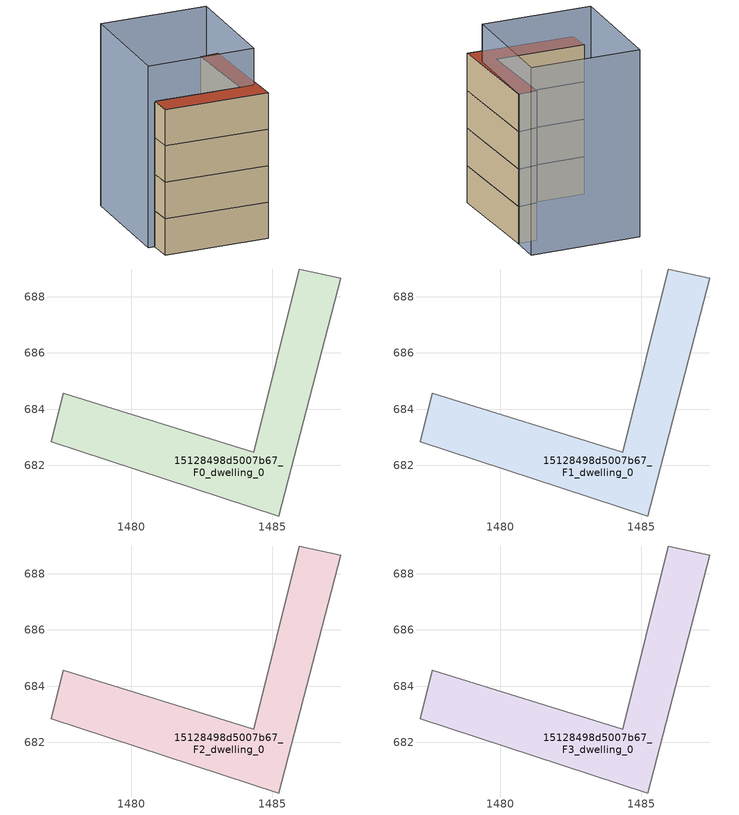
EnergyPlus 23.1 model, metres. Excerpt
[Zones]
15128498d5007b67_F0_dwelling_0
 floor ground (EU_floor_Construction): 1487.45,688.66 1485.24,680.2 1477.14,682.84 1477.57,684.57 1484.35,682.47 1485.97,688.98 z0
 wall adiabatic (EU_wall_Construction): 1485.24,680.2 1487.45,688.66 1485.97,688.98 1484.35,682.47 1477.57,684.57 1477.14,682.84 1485.24,680.2 z0:3
15128498d5007b67_F1_dwelling_0
 floor to 15128498d5007b67_F0_dwelling_0 (EU_floor_Construction): 1487.45,688.66 1485.24,680.2 1477.14,682.84 1477.57,684.57 1484.35,682.47 1485.97,688.98 z3
 wall adiabatic (EU_wall_Construction): 1485.24,680.2 1487.45,688.66 1485.97,688.98 1484.35,682.47 1477.57,684.57 1477.14,682.84 1485.24,680.2 z3:6
15128498d5007b67_F2_dwelling_0
 floor to 15128498d5007b67_F1_dwelling_0 (EU_floor_Construction): 1487.45,688.66 1485.24,680.2 1477.14,682.84 1477.57,684.57 1484.35,682.47 1485.97,688.98 z6
 wall adiabatic (EU_wall_Construction): 1485.24,680.2 1487.45,688.66 1485.97,688.98 1484.35,682.47 1477.57,684.57 1477.14,682.84 1485.24,680.2 z6:9
15128498d5007b67_F3_dwelling_0
 floor to 15128498d5007b67_F2_dwelling_0 (EU_floor_Construction): 1487.45,688.66 1485.24,680.2 1477.14,682.84 1477.57,684.57 1484.35,682.47 1485.97,688.98 z9
 wall adiabatic (EU_wall_Construction): 1485.24,680.2 1487.45,688.66 1485.97,688.98 1484.35,682.47 1477.57,684.57 1477.14,682.84 1485.24,680.2 z9:12
 roof outside (EU_roof_Construction): 1485.24,680.2 1487.45,688.66 1485.97,688.98 1484.35,682.47 1477.57,684.57 1477.14,682.84 z12
shading: 1485.44,682.14 1477.07,684.72 / 1477.07,684.72 1479.76,693.44 / 1479.76,693.44 1488.13,690.85 / 1488.13,690.85 1485.44,682.14 z0:15
[Building]
EU S2 Campaign: North Axis=0; Terrain=City; Solar Distribution=FullExterior
[Site:Location]
Bologna: Latitude=44.5; Longitude=11.25; Time Zone=1; Elevation=37
[SizingPeriod:WeatherFileDays]
AnnualSizingPeriod: Begin Month=1; Begin Day of Month=1; End Month=12; End Day of Month=31; Day of Week for Start Day=Monday; Use Weather File Daylight Saving Period=No; Use Weather File Rain and Snow Indicators=No
[MATERIAL]
EU_InternalMass_Material: Roughness=MediumRough; Thickness=0.1; Conductivity=1; Density=1800; Specific Heat=900; Thermal Absorptance=0.9; Solar Absorptance=0.7; Visible Absorptance=0.7
[MATERIAL:NOMASS] Roughness=MediumRough; Thermal Absorptance=0.9; Solar Absorptance=0.7; Visible Absorptance=0.7
Name | Thermal Resistance
EU_wall_NoMass | 0.937881
EU_roof_NoMass | 0.548572
EU_floor_NoMass | 0.71348
[CONSTRUCTION]
EU_wall_Construction: EU_wall_NoMass
EU_roof_Construction: EU_roof_NoMass
EU_floor_Construction: EU_floor_NoMass
EU_InternalMass_Construction: EU_InternalMass_Material
[ZONE] Type=1; Multiplier=1; Ceiling Height=autocalculate; Volume=77.1042; Floor Area=autocalculate; Part of Total Floor Area=Yes
15128498d5007b67_F0_dwelling_0; 15128498d5007b67_F1_dwelling_0; 15128498d5007b67_F2_dwelling_0; 15128498d5007b67_F3_dwelling_0
[INTERNALMASS] Construction=EU_InternalMass_Construction; Surface Area=25.7013
Name | Zone or ZoneList
15128498d5007b67_F0_dwelling_0_EU_InternalMass | 15128498d5007b67_F0_dwelling_0
15128498d5007b67_F1_dwelling_0_EU_InternalMass | 15128498d5007b67_F1_dwelling_0
15128498d5007b67_F2_dwelling_0_EU_InternalMass | 15128498d5007b67_F2_dwelling_0
15128498d5007b67_F3_dwelling_0_EU_InternalMass | 15128498d5007b67_F3_dwelling_0
[OTHEREQUIPMENT] Fuel Type=Electricity; Design Level Calculation Method=Watts/Area; Power per Zone Floor Area=1; Fraction Latent=0; Fraction Radiant=0; Fraction Lost=0; Carbon Dioxide Generation Rate=0; EndUse Subcategory=EU_Step8_InternalGains
Name | Zone or ZoneList or Space or SpaceList | Schedule
EU_Step8_InternalGain_15128498d5007b67_F0_dwelling_0_f000 | 15128498d5007b67_F0_dwelling_0 | EU_Step8_GainSchedule_15128498d5007b67_F0_dwelling_0_f000
EU_Step8_InternalGain_15128498d5007b67_F1_dwelling_0_f000 | 15128498d5007b67_F1_dwelling_0 | EU_Step8_GainSchedule_15128498d5007b67_F1_dwelling_0_f000
EU_Step8_InternalGain_15128498d5007b67_F2_dwelling_0_f000 | 15128498d5007b67_F2_dwelling_0 | EU_Step8_GainSchedule_15128498d5007b67_F2_dwelling_0_f000
EU_Step8_InternalGain_15128498d5007b67_F3_dwelling_0_f000 | 15128498d5007b67_F3_dwelling_0 | EU_Step8_GainSchedule_15128498d5007b67_F3_dwelling_0_f000
[ZONEVENTILATION:DESIGNFLOWRATE] Schedule=EU_AlwaysOn; Design Flow Rate Calculation Method=AirChanges/Hour; Air Changes per Hour=0.687892; Ventilation Type=Natural; Fan Pressure Rise=0; Fan Total Efficiency=1; Constant Term Coefficient=1; Temperature Term Coefficient=0; Velocity Term Coefficient=0; Velocity Squared Term Coefficient=0; Minimum Indoor Temperature=-100; Maximum Indoor Temperature=100; Delta Temperature=-100; Minimum Outdoor Temperature=-100; Maximum Outdoor Temperature=100; Maximum Wind Speed=40
Name | Zone or ZoneList or Space or SpaceList
EU_ConstantAir_15128498d5007b67_F0_dwelling_0 | 15128498d5007b67_F0_dwelling_0
EU_ConstantAir_15128498d5007b67_F1_dwelling_0 | 15128498d5007b67_F1_dwelling_0
EU_ConstantAir_15128498d5007b67_F2_dwelling_0 | 15128498d5007b67_F2_dwelling_0
EU_ConstantAir_15128498d5007b67_F3_dwelling_0 | 15128498d5007b67_F3_dwelling_0
[HVACTEMPLATE:THERMOSTAT] Constant Heating Setpoint=20; Constant Cooling Setpoint=50
EU_HeatOnly_15128498d5007b67_F0_dwelling_0; EU_HeatOnly_15128498d5007b67_F1_dwelling_0; EU_HeatOnly_15128498d5007b67_F2_dwelling_0; EU_HeatOnly_15128498d5007b67_F3_dwelling_0
[HVACTEMPLATE:ZONE:IDEALLOADSAIRSYSTEM] System Availability Schedule=EU_AlwaysOn; Maximum Heating Supply Air Temperature=50; Minimum Cooling Supply Air Temperature=13; Maximum Heating Supply Air Humidity Ratio=0.0156; Minimum Cooling Supply Air Humidity Ratio=0.0077; Heating Limit=NoLimit; Cooling Limit=NoLimit; Heating Availability Schedule=EU_AlwaysOn; Cooling Availability Schedule=EU_CoolingOff; Dehumidification Control Type=ConstantSensibleHeatRatio; Cooling Sensible Heat Ratio=0.7; Dehumidification Setpoint=60; Humidification Control Type=None; Humidification Setpoint=30; Outdoor Air Method=None; Outdoor Air Flow Rate per Person=0.00944; Outdoor Air Flow Rate per Zone Floor Area=0; Outdoor Air Flow Rate per Zone=0; Demand Controlled Ventilation Type=None; Outdoor Air Economizer Type=NoEconomizer; Heat Recovery Type=None; Sensible Heat Recovery Effectiveness=0.7; Latent Heat Recovery Effectiveness=0.65
Name | Template Thermostat
15128498d5007b67_F0_dwelling_0 | EU_HeatOnly_15128498d5007b67_F0_dwelling_0
15128498d5007b67_F1_dwelling_0 | EU_HeatOnly_15128498d5007b67_F1_dwelling_0
15128498d5007b67_F2_dwelling_0 | EU_HeatOnly_15128498d5007b67_F2_dwelling_0
15128498d5007b67_F3_dwelling_0 | EU_HeatOnly_15128498d5007b67_F3_dwelling_0
[SIZING:ZONE] Zone Cooling Design Supply Air Temperature Input Method=SupplyAirTemperature; Zone Cooling Design Supply Air Temperature=13; Zone Heating Design Supply Air Temperature Input Method=SupplyAirTemperature; Zone Heating Design Supply Air Temperature=50; Zone Cooling Design Supply Air Humidity Ratio=0.008; Zone Heating Design Supply Air Humidity Ratio=0.008; Cooling Design Air Flow Method=DesignDay; Cooling Design Air Flow Rate=0; Cooling Minimum Air Flow per Zone Floor Area=0.000762; Cooling Minimum Air Flow=0; Cooling Minimum Air Flow Fraction=0.2; Heating Design Air Flow Method=DesignDay; Heating Design Air Flow Rate=0; Heating Maximum Air Flow per Zone Floor Area=0.002032; Heating Maximum Air Flow=0.141576; Heating Maximum Air Flow Fraction=0.3; Account for Dedicated Outdoor Air System=No; Dedicated Outdoor Air System Control Strategy=NeutralSupplyAir; Dedicated Outdoor Air Low Setpoint Temperature for Design=autosize; Dedicated Outdoor Air High Setpoint Temperature for Design=autosize; Zone Load Sizing Method=Sensible Load Only No Latent Load; Zone Latent Cooling Design Supply Air Humidity Ratio Input Method=HumidityRatioDifference; Zone Cooling Design Supply Air Humidity Ratio Difference=0.005; Zone Latent Heating Design Supply Air Humidity Ratio Input Method=HumidityRatioDifference; Zone Humidification Design Supply Air Humidity Ratio Difference=0.005
15128498d5007b67_F0_dwelling_0; 15128498d5007b67_F1_dwelling_0; 15128498d5007b67_F2_dwelling_0; 15128498d5007b67_F3_dwelling_0
[SCHEDULE:CONSTANT]
Name | Hourly Value
EU_AlwaysOn | 1
EU_CoolingOff | 0
[SCHEDULE:FILE] Column Number=1; Rows to Skip at Top=0; Number of Hours of Data=8760; Column Separator=Comma; Interpolate to Timestep=No; Minutes per Item=60; Adjust Schedule for Daylight Savings=Yes
Name | File
EU_Step8_GainSchedule_15128498d5007b67_F0_dwelling_0_f000 | ../../schedules/15128498d5007b67/15128498d5007b67_F0_dwelling_0_f000_gain.csv
EU_Step8_GainSchedule_15128498d5007b67_F1_dwelling_0_f000 | ../../schedules/15128498d5007b67/15128498d5007b67_F1_dwelling_0_f000_gain.csv
EU_Step8_GainSchedule_15128498d5007b67_F2_dwelling_0_f000 | ../../schedules/15128498d5007b67/15128498d5007b67_F2_dwelling_0_f000_gain.csv
EU_Step8_GainSchedule_15128498d5007b67_F3_dwelling_0_f000 | ../../schedules/15128498d5007b67/15128498d5007b67_F3_dwelling_0_f000_gain.csv
